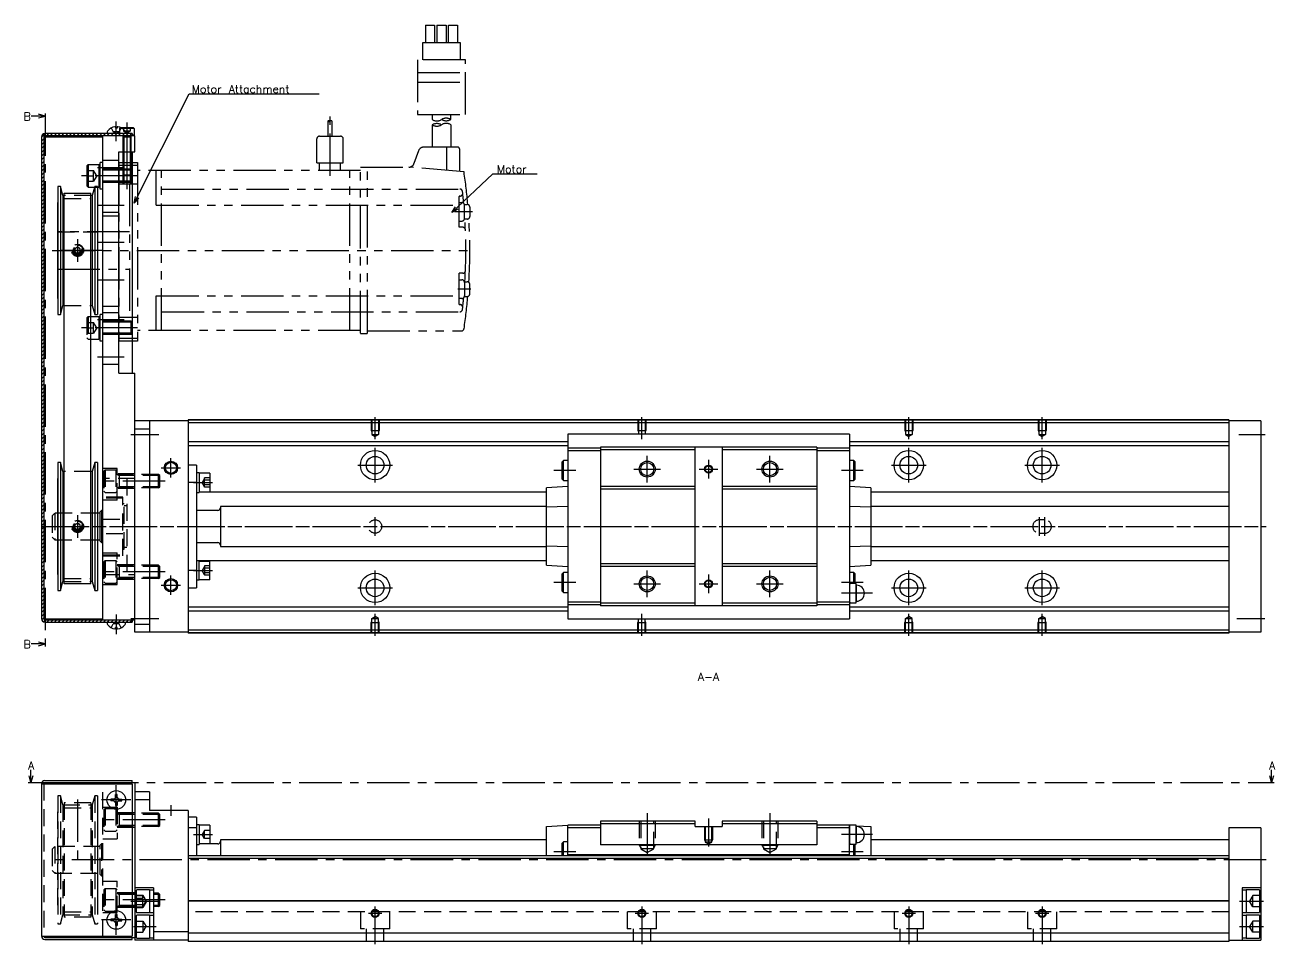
# Model space of a CAD drawing. Extents: x -2 to 786, y -8 to 353.
# Drawn here: x 317.5 to 785.9, y 9 to 353.5 of the extents above; entities that cross this region are included whole.
import ezdxf

# ---------------------------------------------------------------- set-up
doc = ezdxf.new("R2010")
doc.units = 0
doc.header["$LTSCALE"] = 0.5
for name, pattern in [('CENTER', [50.8, 31.75, -6.35, 6.35, -6.35]), ('DASHED', [19.05, 12.7, -6.35]), ('PHANTOM', [63.5, 31.75, -6.35, 6.35, -6.35, 6.35, -6.35])]:
    doc.linetypes.add(name, pattern=pattern)
for name, color, linetype in [('MSM_CENTER', 1, 'CENTER'), ('MSM_CONTINUOUS', 7, 'CONTINUOUS'), ('MSM_DASHED', 4, 'DASHED'), ('MSM_IMAGINARY', 6, 'PHANTOM'), ('MSM_NARROW', 5, 'CONTINUOUS'), ('MSM_PART_NUMBER', 7, 'CONTINUOUS')]:
    doc.layers.add(name, color=color, linetype=linetype)
doc.styles.get("Standard").update_dxf_attribs({"font": 'txt.shx', "height": 3, "bigfont": 'bigfont.shx'})

msp = doc.modelspace()

# ---------------------------------------------------------------- linework, layer by layer
at = {"layer": 'MSM_CENTER'}
for p, q in [((325.07, 320.37), (325.07, 120.5)), ((351.67, 310), (351.67, 317.37)), ((355.67, 317), (355.67, 295)), ((354.67, 300), (344.67, 300)), ((359.67, 297), (338.67, 297)), ((344.67, 286), (354.67, 286)), ((337.17, 273.25), (337.17, 264.75)), ((354.67, 272), (344.67, 272)), ((346.67, 269), (327.67, 269)), ((344.67, 258), (354.67, 258)), ((359.67, 240), (338.67, 240)), ((354.67, 243), (344.67, 243)), ((354.67, 229), (344.67, 229)), ((448.67, 198.29), (448.67, 206.5)), ((548.67, 198.29), (548.67, 206.5)), ((648.67, 198.29), (648.67, 206.5)), ((698.67, 198.29), (698.67, 206.5)), ((357.17, 200), (367.67, 200)), ((772.34, 200), (782.29, 200)), ((772.34, 200), (782.29, 200)), ((448.67, 182), (448.67, 195)), ((648.67, 182), (648.67, 195)), ((698.67, 182), (698.67, 195)), ((368.54, 187.5), (375.79, 187.5)), ((372.17, 183.87), (372.17, 191.12)), ((442.17, 188.5), (455.16, 188.5)), ((442.17, 188.5), (455.16, 188.5)), ((550.67, 182), (550.67, 192)), ((573.67, 190.5), (573.67, 183.5)), ((596.67, 182), (596.67, 192)), ((642.17, 188.5), (655.17, 188.5)), ((642.17, 188.5), (655.17, 188.5)), ((692.17, 188.5), (705.17, 188.5)), ((692.17, 188.5), (705.17, 188.5)), ((523.87, 186.5), (515.66, 186.5)), ((545.67, 187), (555.67, 187)), ((570.17, 187), (577.17, 187)), ((591.67, 187), (601.67, 187)), ((631.57, 186.5), (623.47, 186.5)), ((369.97, 182.5), (344.67, 182.5)), ((380.67, 181.95), (387.67, 181.95)), ((337.17, 169.75), (337.17, 161.25)), ((448.67, 162), (448.67, 169)), ((697.67, 162), (697.67, 169)), ((699.67, 162), (699.67, 169)), ((323.67, 165.5), (782.67, 165.5)), ((325.67, 165.5), (782.67, 165.5)), ((369.97, 148.5), (344.67, 148.5)), ((372.17, 139.87), (372.17, 147.12)), ((380.67, 149.05), (387.67, 149.05)), ((448.67, 136), (448.67, 149)), ((550.67, 139), (550.67, 149)), ((573.67, 147.5), (573.67, 140.5)), ((596.67, 139), (596.67, 149)), ((648.67, 136), (648.67, 149)), ((698.67, 136), (698.67, 149)), ((368.54, 143.5), (375.79, 143.5)), ((442.17, 142.5), (455.17, 142.5)), ((442.17, 142.5), (455.17, 142.5)), ((523.87, 144.5), (515.66, 144.5)), ((545.67, 144), (555.67, 144)), ((570.17, 144), (577.17, 144)), ((591.67, 144), (601.67, 144)), ((631.57, 144.5), (623.47, 144.5)), ((642.17, 142.5), (655.17, 142.5)), ((642.17, 142.5), (655.17, 142.5)), ((692.17, 142.5), (705.17, 142.5)), ((692.17, 142.5), (705.17, 142.5)), ((635.07, 140.5), (623.47, 140.5)), ((351.67, 132.5), (351.67, 125.13)), ((448.67, 124.5), (448.67, 132.71)), ((548.67, 124.5), (548.67, 132.71)), ((648.67, 124.5), (648.67, 132.71)), ((698.67, 124.5), (698.67, 132.71)), ((357.17, 131), (367.67, 131)), ((771.67, 131), (782.17, 131)), ((771.67, 131), (782.17, 131)), ((318.67, 69.5), (785.67, 69.5)), ((351.67, 57.5), (351.67, 68.5)), ((337.17, 63.12), (337.17, 38.5)), ((357.17, 63), (346.17, 63)), ((372.17, 61), (372.17, 57)), ((550.67, 58), (550.67, 40.3)), ((596.67, 58), (596.67, 40.3)), ((369.97, 55.5), (344.67, 55.5)), ((573.67, 56), (573.67, 45.5)), ((380.67, 50), (387.67, 50)), ((635.07, 50), (623.47, 50)), ((523.87, 43.5), (515.66, 43.5)), ((631.57, 43.5), (623.47, 43.5)), ((782.67, 40.5), (325.67, 40.5)), ((369.97, 25.5), (344.67, 25.5)), ((351.67, 12.5), (351.67, 23.5)), ((357.17, 25), (367.67, 25)), ((772.67, 25), (781.67, 25)), ((446.17, 20.5), (451.17, 20.5)), ((448.67, 9), (448.67, 23)), ((546.17, 20.5), (551.17, 20.5)), ((548.67, 23), (548.67, 9)), ((646.17, 20.5), (651.17, 20.5)), ((648.67, 23), (648.67, 9)), ((696.17, 20.5), (701.17, 20.5)), ((698.67, 23), (698.67, 9)), ((357.17, 18), (346.17, 18)), ((358.17, 15.5), (366.67, 15.5)), ((772.67, 15.5), (781.67, 15.5))]:
    msp.add_line(p, q, dxfattribs=at)
at = {"layer": 'MSM_CONTINUOUS', "extrusion": (0, 0, -1)}
for p, q in [((325.07, 319.37), (319.71, 319.37)), ((325.07, 319.37), (322.57, 320.04)), ((322.57, 318.7), (325.07, 319.37)), ((325.07, 121.5), (322.57, 122.17)), ((325.07, 121.5), (319.71, 121.5)), ((322.57, 120.83), (325.07, 121.5))]:
    msp.add_line(p, q, dxfattribs=at)
at = {"layer": 'MSM_CONTINUOUS'}
for p, q in [((351.34, 315.29), (351.36, 314.8)), ((351.98, 314.8), (351.36, 314.8)), ((352, 315.29), (351.98, 314.8)), ((358.12, 315), (353.41, 315)), ((358.42, 314.7), (353.93, 314.7)), ((358.12, 315), (358.42, 314.7)), ((358.42, 314.7), (358.42, 312.3)), ((323.67, 311.6), (323.67, 130.9)), ((324.47, 311.6), (324.47, 130.9)), ((324.47, 311.6), (346.67, 311.6)), ((357.67, 312.8), (324.87, 312.8)), ((358.67, 312), (324.87, 312)), ((346.67, 130.5), (346.67, 312)), ((348.2, 313.16), (348.17, 312.8)), ((355.13, 313.16), (355.17, 312.8)), ((357.67, 312.8), (357.67, 312)), ((357.67, 312.3), (358.42, 312.3)), ((358.12, 312), (358.42, 312.3)), ((358.67, 306), (358.67, 312)), ((352.67, 223), (352.67, 306)), ((352.67, 306), (358.67, 306)), ((354.17, 306), (354.17, 299.5)), ((357.17, 306), (357.17, 299.5)), ((357.67, 306), (357.67, 223)), ((341.17, 301.25), (340.67, 300.75)), ((340.67, 300.75), (340.67, 293.25)), ((341.17, 301.25), (341.17, 292.75)), ((341.17, 301.25), (345.17, 301.25)), ((345.17, 301.25), (345.17, 292.75)), ((345.17, 301.25), (345.67, 300.75)), ((345.67, 292), (345.67, 302)), ((346.67, 302), (345.67, 302)), ((357.23, 299.5), (352.67, 299.5)), ((357.23, 294.5), (357.23, 299.5)), ((357.67, 299.07), (357.23, 299.5)), ((329.73, 293), (329.73, 245)), ((330.76, 293), (329.73, 293)), ((330.76, 293), (330.76, 245)), ((331.67, 289.62), (330.76, 293)), ((341.17, 292.75), (340.67, 293.25)), ((341.17, 292.75), (343.5, 292.75)), ((343.57, 293), (342.67, 289.62)), ((343.57, 293), (343.57, 245)), ((344.61, 293), (343.57, 293)), ((344.61, 293), (344.61, 245)), ((344.61, 292.75), (345.17, 292.75)), ((345.17, 292.75), (345.67, 293.25)), ((346.67, 292), (345.67, 292)), ((357.23, 294.5), (352.67, 294.5)), ((357.23, 294.5), (357.67, 294.93)), ((329.67, 287), (329.67, 251)), ((329.73, 287), (329.67, 287)), ((331.67, 289.62), (331.67, 248.37)), ((332.17, 289.62), (331.67, 289.62)), ((332.17, 144.07), (332.17, 290.43)), ((332.17, 290.43), (342.17, 290.43)), ((342.17, 144.07), (342.17, 290.43)), ((342.67, 289.62), (342.17, 289.62)), ((342.67, 289.62), (342.67, 248.37)), ((344.67, 287), (344.61, 287)), ((344.67, 287), (344.67, 251)), ((329.67, 251), (329.73, 251)), ((330.76, 245), (331.67, 248.37)), ((331.67, 248.37), (332.17, 248.37)), ((342.17, 248.37), (342.67, 248.37)), ((342.67, 248.37), (343.57, 245)), ((344.61, 251), (344.67, 251)), ((329.73, 245), (330.76, 245)), ((342.17, 244.25), (345.17, 244.25)), ((343.57, 245), (344.61, 245)), ((345.17, 244.25), (345.17, 235.75)), ((345.17, 244.25), (345.67, 243.75)), ((345.67, 235), (345.67, 245)), ((346.67, 245), (345.67, 245)), ((357.23, 242.5), (352.67, 242.5)), ((357.67, 242.07), (357.23, 242.5)), ((357.23, 237.5), (357.23, 242.5)), ((342.17, 235.75), (345.17, 235.75)), ((345.17, 235.75), (345.67, 236.25)), ((346.67, 235), (345.67, 235)), ((357.23, 237.5), (352.67, 237.5)), ((357.23, 237.5), (357.67, 237.93)), ((352.67, 223), (358.67, 223)), ((358.67, 125.9), (358.67, 223)), ((378.67, 205.1), (358.67, 205.1)), ((358.67, 202.1), (364.17, 202.1)), ((364.17, 205.1), (364.17, 125.9)), ((768.67, 205.5), (378.67, 205.5)), ((378.67, 205.5), (378.67, 125.5)), ((768.67, 205.3), (378.67, 205.3)), ((768.67, 204.3), (378.67, 204.3)), ((768.67, 205.5), (768.67, 125.5)), ((780.67, 205.1), (768.67, 205.1)), ((780.67, 205.1), (780.67, 125.9)), ((520.87, 197.25), (378.67, 197.25)), ((626.47, 200.1), (520.87, 200.1)), ((520.87, 200.1), (520.87, 130.9)), ((626.47, 200.1), (626.47, 130.9)), ((768.67, 197.25), (626.47, 197.25)), ((520.87, 195.75), (378.67, 195.75)), ((533.17, 194.85), (520.87, 194.85)), ((533.17, 193.85), (520.87, 193.85)), ((614.17, 195.25), (533.17, 195.25)), ((533.17, 195.25), (533.17, 135.75)), ((568.57, 194.25), (533.17, 194.25)), ((568.57, 135.75), (568.57, 195.25)), ((578.77, 195.25), (578.77, 135.75)), ((614.17, 194.25), (578.77, 194.25)), ((614.17, 195.25), (614.17, 135.75)), ((626.47, 194.85), (614.17, 194.85)), ((626.47, 193.85), (614.17, 193.85)), ((768.67, 195.75), (626.47, 195.75)), ((329.73, 189.5), (329.73, 141.5)), ((330.76, 189.5), (329.73, 189.5)), ((330.76, 189.5), (330.76, 141.5)), ((331.67, 186.12), (330.76, 189.5)), ((343.57, 189.5), (342.67, 186.12)), ((343.57, 189.5), (343.57, 141.5)), ((344.61, 189.5), (343.57, 189.5)), ((344.61, 189.5), (344.61, 141.5)), ((381.67, 188.5), (378.67, 188.5)), ((381.67, 188.5), (381.67, 142.5)), ((519.27, 190.3), (518.77, 189.8)), ((518.77, 183.2), (518.77, 189.8)), ((519.27, 182.7), (519.27, 190.3)), ((520.87, 190.3), (519.27, 190.3)), ((628.07, 190.3), (626.47, 190.3)), ((628.57, 189.8), (628.07, 190.3)), ((628.07, 182.7), (628.07, 190.3)), ((628.57, 183.2), (628.57, 189.8)), ((329.67, 183.5), (329.67, 147.5)), ((329.73, 183.5), (329.67, 183.5)), ((331.67, 186.12), (331.67, 144.87)), ((332.17, 186.12), (331.67, 186.12)), ((342.67, 186.12), (342.17, 186.12)), ((342.67, 186.12), (342.67, 144.87)), ((344.67, 183.5), (344.61, 183.5)), ((344.67, 183.5), (344.67, 147.5)), ((382.67, 185.6), (381.67, 185.6)), ((382.67, 185.6), (382.67, 178.3)), ((386.67, 185.45), (382.67, 185.45)), ((386.67, 185.45), (386.67, 178.45)), ((518.77, 183.2), (519.27, 182.7)), ((628.07, 182.7), (628.57, 183.2)), ((381.67, 182.02), (378.67, 182.02)), ((381.67, 178.3), (382.67, 178.3)), ((382.67, 178.45), (386.67, 178.45)), ((512.87, 178.43), (382.67, 178.43)), ((520.87, 180.5), (512.87, 179.94)), ((512.87, 151.06), (512.87, 179.94)), ((519.27, 182.7), (520.87, 182.7)), ((568.57, 180.5), (533.17, 180.5)), ((568.57, 179.5), (533.17, 179.5)), ((614.17, 180.5), (578.77, 180.5)), ((614.17, 179.5), (578.77, 179.5)), ((626.47, 182.7), (628.07, 182.7)), ((634.47, 179.94), (626.47, 180.5)), ((634.47, 179.94), (634.47, 151.06)), ((768.67, 178.43), (634.47, 178.43)), ((345.67, 170.5), (344.67, 170.5)), ((346.17, 171.5), (345.67, 171)), ((345.67, 160), (345.67, 171)), ((346.17, 171.5), (346.17, 159.5)), ((346.67, 171.5), (346.17, 171.5)), ((389.67, 171.5), (381.67, 171.5)), ((512.87, 173), (390.67, 173)), ((390.67, 173), (390.67, 158)), ((520.87, 172.98), (512.87, 172.73)), ((634.47, 172.73), (626.47, 172.98)), ((768.67, 173), (634.47, 173)), ((344.67, 160.5), (345.67, 160.5)), ((345.67, 160), (346.17, 159.5)), ((346.17, 159.5), (346.67, 159.5)), ((381.67, 159.5), (389.67, 159.5)), ((390.67, 158), (512.87, 158)), ((512.87, 158.27), (520.87, 158.02)), ((626.47, 158.02), (634.47, 158.27)), ((634.47, 158), (768.67, 158)), ((381.67, 152.7), (382.67, 152.7)), ((382.67, 145.4), (382.67, 152.7)), ((512.87, 152.57), (382.67, 152.57)), ((382.67, 152.55), (386.67, 152.55)), ((386.67, 145.55), (386.67, 152.55)), ((512.87, 151.06), (520.87, 150.5)), ((568.57, 151.5), (533.17, 151.5)), ((568.57, 150.5), (533.17, 150.5)), ((614.17, 151.5), (578.77, 151.5)), ((614.17, 150.5), (578.77, 150.5)), ((626.47, 150.5), (634.47, 151.06)), ((768.67, 152.57), (634.47, 152.57)), ((329.67, 147.5), (329.73, 147.5)), ((344.61, 147.5), (344.67, 147.5)), ((381.67, 148.98), (378.67, 148.98)), ((382.67, 145.4), (381.67, 145.4)), ((386.67, 145.55), (382.67, 145.55)), ((519.27, 148.3), (518.77, 147.8)), ((518.77, 141.2), (518.77, 147.8)), ((519.27, 140.7), (519.27, 148.3)), ((520.87, 148.3), (519.27, 148.3)), ((628.07, 148.3), (626.47, 148.3)), ((628.57, 147.8), (628.07, 148.3)), ((628.07, 144.1), (628.07, 148.3)), ((628.57, 144.1), (628.57, 147.8)), ((329.73, 141.5), (330.76, 141.5)), ((330.76, 141.5), (331.67, 144.87)), ((331.67, 144.87), (332.17, 144.87)), ((342.17, 144.07), (332.17, 144.07)), ((342.67, 144.87), (342.17, 144.87)), ((342.67, 144.87), (343.57, 141.5)), ((343.57, 141.5), (344.61, 141.5)), ((378.67, 142.5), (381.67, 142.5)), ((518.77, 141.2), (519.27, 140.7)), ((519.27, 140.7), (520.87, 140.7)), ((626.63, 144.1), (626.47, 143.5)), ((626.63, 136.9), (626.63, 144.1)), ((628.91, 144.1), (626.63, 144.1)), ((628.91, 136.9), (628.91, 144.1)), ((629.07, 143.5), (628.91, 144.1)), ((629.07, 137.5), (629.07, 143.5)), ((533.17, 137.15), (520.87, 137.15)), ((533.17, 136.15), (520.87, 136.15)), ((568.57, 136.75), (533.17, 136.75)), ((614.17, 136.75), (578.77, 136.75)), ((626.47, 137.15), (614.17, 137.15)), ((626.47, 136.15), (614.17, 136.15)), ((626.47, 137.5), (626.63, 136.9)), ((626.63, 136.9), (628.91, 136.9)), ((628.91, 136.9), (629.07, 137.5)), ((520.87, 135.25), (378.67, 135.25)), ((520.87, 133.75), (378.67, 133.75)), ((614.17, 135.75), (533.17, 135.75)), ((768.67, 135.25), (626.47, 135.25)), ((768.67, 133.75), (626.47, 133.75)), ((324.47, 130.9), (346.67, 130.9)), ((324.87, 130.5), (358.67, 130.5)), ((324.87, 129.7), (357.67, 129.7)), ((348.2, 129.34), (348.17, 129.7)), ((351.34, 127.21), (351.36, 127.7)), ((351.98, 127.7), (351.36, 127.7)), ((352, 127.21), (351.98, 127.7)), ((355.13, 129.34), (355.17, 129.7)), ((357.67, 130.5), (357.67, 129.7)), ((358.67, 128.9), (364.17, 128.9)), ((768.67, 126.7), (378.67, 126.7)), ((520.87, 130.9), (626.47, 130.9)), ((378.67, 125.9), (358.67, 125.9)), ((768.67, 125.7), (378.67, 125.7)), ((768.67, 125.5), (378.67, 125.5)), ((780.67, 125.9), (768.67, 125.9)), ((319.67, 69.5), (319, 72)), ((319.67, 69.5), (319.67, 74.23)), ((320.34, 72), (319.67, 69.5)), ((324.87, 70.3), (357.67, 70.3)), ((357.67, 69.5), (357.67, 70.3)), ((784.67, 69.5), (784, 72)), ((784.67, 69.5), (784.67, 74.23)), ((785.34, 72), (784.67, 69.5)), ((318.67, 69.5), (320.67, 69.5)), ((323.67, 69.1), (323.67, 11.9)), ((323.67, 69.1), (357.67, 69.1)), ((324.87, 69.5), (358.67, 69.5)), ((346.67, 69.1), (346.67, 69.5)), ((357.67, 69.1), (357.67, 11.9)), ((358.67, 69.5), (358.67, 10.5)), ((364.17, 66), (358.67, 66)), ((364.17, 66), (364.17, 59)), ((350.74, 63.33), (349.59, 63.31)), ((350.74, 62.67), (349.59, 62.69)), ((350.74, 63.33), (351.15, 63.52)), ((350.74, 62.67), (351.15, 62.48)), ((351.34, 63.92), (351.15, 63.52)), ((351.34, 62.08), (351.15, 62.48)), ((351.34, 63.92), (351.36, 65.08)), ((351.34, 62.08), (351.36, 60.92)), ((352, 63.92), (351.98, 65.08)), ((352, 62.08), (351.98, 60.92)), ((352, 63.92), (352.19, 63.52)), ((352, 62.08), (352.19, 62.48)), ((352.59, 63.33), (352.19, 63.52)), ((352.59, 62.67), (352.19, 62.48)), ((352.59, 63.33), (353.74, 63.31)), ((352.59, 62.67), (353.74, 62.69)), ((364.17, 63), (358.67, 63)), ((378.67, 59), (364.17, 59)), ((378.67, 59), (378.67, 10)), ((381.67, 56.5), (378.67, 56.5)), ((381.67, 56.5), (381.67, 42)), ((381.67, 52.5), (378.67, 52.5)), ((382.67, 53.65), (381.67, 53.65)), ((382.67, 53.65), (382.67, 46.35)), ((386.67, 53.5), (382.67, 53.5)), ((386.67, 53.5), (386.67, 46.5)), ((512.87, 53), (520.87, 53.5)), ((512.87, 42), (512.87, 53)), ((533.17, 53.5), (520.87, 53.5)), ((520.87, 42), (520.87, 53.5)), ((533.17, 52.5), (520.87, 52.5)), ((568.57, 55), (533.17, 55)), ((533.17, 55), (533.17, 46.15)), ((568.57, 54), (533.17, 54)), ((568.57, 53), (568.57, 55)), ((568.57, 53), (578.77, 53)), ((578.77, 55), (578.77, 53)), ((614.17, 55), (578.77, 55)), ((614.17, 54), (578.77, 54)), ((614.17, 55), (614.17, 46.15)), ((626.47, 53.5), (614.17, 53.5)), ((626.47, 52.5), (614.17, 52.5)), ((626.63, 53.6), (626.47, 53)), ((626.47, 53.5), (626.6, 53.49)), ((626.47, 42), (626.47, 53.5)), ((626.63, 46.4), (626.63, 53.6)), ((628.91, 53.6), (626.63, 53.6)), ((629.07, 53), (628.91, 53.6)), ((628.91, 46.4), (628.91, 53.6)), ((628.97, 53.34), (634.47, 53)), ((629.07, 47), (629.07, 53)), ((634.47, 53), (634.47, 42)), ((780.67, 52.5), (768.67, 52.5)), ((768.67, 52.5), (768.67, 10)), ((780.67, 52.5), (780.67, 10.5)), ((390.67, 48), (390.67, 42)), ((512.87, 48), (390.67, 48)), ((519.27, 47.3), (518.77, 46.8)), ((519.27, 42), (519.27, 47.3)), ((520.87, 47.3), (519.27, 47.3)), ((626.47, 47), (626.63, 46.4)), ((628.91, 46.4), (629.07, 47)), ((768.67, 48), (634.47, 48)), ((381.67, 46.35), (382.67, 46.35)), ((389.67, 46.5), (382.67, 46.5)), ((518.77, 42), (518.77, 46.8)), ((626.47, 42.4), (520.87, 42.4)), ((614.17, 46.15), (533.17, 46.15)), ((626.63, 46.4), (628.91, 46.4)), ((628.07, 42), (628.07, 46.4)), ((628.57, 42), (628.57, 46.4)), ((768.67, 42), (378.67, 42)), ((768.67, 41), (378.67, 41)), ((365.67, 30), (358.67, 30)), ((359.17, 29), (359.17, 21)), ((364.17, 29.25), (359.42, 29.25)), ((364.17, 29.25), (364.17, 20.75)), ((365.67, 29.15), (364.17, 29.15)), ((365.67, 30), (365.67, 10.5)), ((780.67, 30), (773.67, 30)), ((773.67, 30), (773.67, 10.5)), ((775.17, 29.15), (773.67, 29.15)), ((780.17, 29.25), (775.17, 29.25)), ((775.17, 29.25), (775.17, 20.75)), ((780.17, 29.25), (780.17, 20.75)), ((768.67, 25.2), (378.67, 25.2)), ((768.67, 25), (378.67, 25)), ((351.34, 18.92), (351.15, 18.52)), ((351.34, 18.92), (351.36, 20.08)), ((352, 18.92), (351.98, 20.08)), ((352, 18.92), (352.19, 18.52)), ((359.17, 19.5), (359.17, 11.5)), ((359.42, 20.75), (364.17, 20.75)), ((364.17, 19.75), (359.42, 19.75)), ((364.17, 20.85), (365.67, 20.85)), ((364.17, 19.75), (364.17, 11.25)), ((365.67, 19.65), (364.17, 19.65)), ((773.67, 20.85), (775.17, 20.85)), ((775.17, 19.65), (773.67, 19.65)), ((775.17, 20.75), (780.17, 20.75)), ((780.17, 19.75), (775.17, 19.75)), ((775.17, 19.75), (775.17, 11.25)), ((780.17, 19.75), (780.17, 11.25)), ((350.74, 18.33), (349.59, 18.31)), ((350.74, 17.67), (349.59, 17.69)), ((350.74, 18.33), (351.15, 18.52)), ((350.74, 17.67), (351.15, 17.48)), ((351.34, 17.08), (351.15, 17.48)), ((351.34, 17.08), (351.36, 15.92)), ((352, 17.08), (351.98, 15.92)), ((352, 17.08), (352.19, 17.48)), ((352.59, 18.33), (352.19, 18.52)), ((352.59, 17.67), (352.19, 17.48)), ((352.59, 18.33), (353.74, 18.31)), ((352.59, 17.67), (353.74, 17.69)), ((323.67, 11.9), (357.67, 11.9)), ((324.87, 11.5), (358.67, 11.5)), ((324.87, 10.7), (357.67, 10.7)), ((346.67, 11.5), (346.67, 11.9)), ((357.67, 10.7), (357.67, 11.5)), ((378.67, 10.5), (358.67, 10.5)), ((359.42, 11.25), (364.17, 11.25)), ((364.17, 11.35), (365.67, 11.35)), ((378.67, 13.5), (365.67, 13.5)), ((768.67, 13), (378.67, 13)), ((768.67, 10), (378.67, 10)), ((768.67, 10.5), (780.67, 10.5)), ((773.67, 11.35), (775.17, 11.35)), ((775.17, 11.25), (780.17, 11.25))]:
    msp.add_line(p, q, dxfattribs=at)
for centre, radius in [((448.67, 188.5), 5.5), ((648.67, 188.5), 5.5), ((698.67, 188.5), 5.5), ((372.17, 187.5), 2.07), ((448.67, 188.5), 3.3), ((550.67, 187), 2.46), ((573.67, 187), 1.23), ((596.67, 187), 2.46), ((648.67, 188.5), 3.3), ((698.67, 188.5), 3.3), ((372.17, 143.5), 2.07), ((448.67, 142.5), 5.5), ((448.67, 142.5), 3.3), ((550.67, 144), 2.46), ((596.67, 144), 2.46), ((648.67, 142.5), 5.5), ((648.67, 142.5), 3.3), ((698.67, 142.5), 5.5), ((698.67, 142.5), 3.3), ((573.67, 144), 1.23), ((351.67, 63), 3.5), ((351.67, 18), 3.5), ((448.67, 20.5), 1.23), ((548.67, 20.5), 1.23), ((648.67, 20.5), 1.23), ((698.67, 20.5), 1.23)]:
    msp.add_circle(centre, radius, dxfattribs=at)
for centre, radius, start, end in [((351.67, 311.4), 4, 97.4656, 144.8906), ((351.14, 315.06), 0.305, 49.0368, 87.9309), ((352.2, 315.06), 0.305, 92.0691, 130.9632), ((351.67, 311.4), 4, 35.1094, 82.5344), ((324.87, 311.6), 1.2, 90, 180), ((324.87, 311.6), 0.4, 90, 180), ((349.29, 313.07), 1.1, 144.8906, 175), ((354.04, 313.07), 1.1, 5, 35.1094), ((389.67, 172.5), 1, 270, 0), ((389.67, 158.5), 1, 0, 90), ((629.07, 140.5), 3, 270, 90), ((324.87, 130.9), 1.2, 180, 270), ((324.87, 130.9), 0.4, 180, 270), ((349.29, 129.43), 1.1, 185, 215.1094), ((351.67, 131.1), 4, 215.1094, 262.5344), ((351.14, 127.44), 0.305, 272.0691, 310.9632), ((352.2, 127.44), 0.305, 229.0368, 267.9309), ((351.67, 131.1), 4, 277.4656, 324.8906), ((354.04, 129.43), 1.1, 324.8906, 355), ((324.87, 69.1), 1.2, 90, 180), ((324.87, 69.1), 0.4, 90, 180), ((351.67, 63), 2.1, 171.4911, 188.5089), ((351.67, 63), 2.1, 81.4911, 98.5089), ((351.67, 63), 2.1, 261.4911, 278.5089), ((351.67, 63), 2.1, 351.4911, 8.5089), ((629.07, 50), 3, 270, 90), ((389.67, 47.5), 1, 270, 0), ((359.42, 29), 0.25, 90, 180), ((351.67, 18), 2.1, 81.4911, 98.5089), ((359.42, 21), 0.25, 180, 270), ((359.42, 19.5), 0.25, 90, 180), ((351.67, 18), 2.1, 171.4911, 188.5089), ((351.67, 18), 2.1, 261.4911, 278.5089), ((351.67, 18), 2.1, 351.4911, 8.5089), ((324.87, 11.9), 1.2, 180, 270), ((324.87, 11.9), 0.4, 180, 270), ((359.42, 11.5), 0.25, 180, 270)]:
    msp.add_arc(centre, radius, start, end, dxfattribs=at)
at = {"layer": 'MSM_DASHED'}
for p, q in [((349.8, 314.94), (350.52, 313.47)), ((353.54, 314.94), (352.81, 313.47)), ((352.92, 314.7), (353.22, 315)), ((353.93, 314.7), (352.92, 314.7)), ((352.92, 314.7), (352.92, 312.8)), ((353.41, 315), (353.22, 315)), ((354.42, 315), (354.42, 313.7)), ((355.67, 315), (355.67, 313.7)), ((356.92, 315), (356.92, 313.7)), ((351.67, 312.86), (350.52, 313.47)), ((352.81, 313.47), (350.52, 313.47)), ((351.67, 312.86), (352.81, 313.47)), ((354.15, 311.95), (354.44, 311.46)), ((354.17, 311.9), (354.17, 306)), ((357.17, 311.46), (354.17, 311.46)), ((356.92, 313.7), (354.42, 313.7)), ((355.67, 312.98), (354.42, 313.7)), ((354.44, 311.46), (354.44, 306)), ((356.92, 313.7), (355.67, 312.98)), ((357.18, 311.95), (356.9, 311.46)), ((356.9, 311.46), (356.9, 306)), ((357.17, 311.9), (357.17, 306)), ((352.67, 302.65), (346.67, 302.65)), ((340.67, 299), (343.17, 299)), ((340.67, 297), (343.17, 297)), ((344.32, 297), (343.17, 299)), ((343.17, 295), (343.17, 299)), ((344.32, 297), (343.17, 295)), ((352.67, 299.5), (346.67, 299.5)), ((352.67, 299.07), (346.67, 299.07)), ((354.17, 299.5), (354.17, 297.27)), ((354.44, 297), (354.17, 297.27)), ((354.17, 297.27), (357.17, 297.27)), ((354.44, 299.5), (354.44, 297)), ((356.9, 297), (354.44, 297)), ((356.9, 299.5), (356.9, 297)), ((357.17, 297.27), (356.9, 297)), ((357.17, 299.5), (357.17, 297.27)), ((340.67, 295), (343.17, 295)), ((343.5, 292.75), (344.61, 292.75)), ((352.67, 294.93), (346.67, 294.93)), ((352.67, 294.5), (346.67, 294.5)), ((342.17, 289.62), (332.17, 289.62)), ((332.17, 288.49), (342.17, 288.49)), ((346.67, 283.35), (352.67, 283.35)), ((346.67, 282), (352.67, 282)), ((329.67, 276), (344.67, 276)), ((337.17, 270.15), (336.17, 269.58)), ((336.17, 269.58), (336.17, 268.42)), ((336.17, 268.42), (337.17, 267.85)), ((338.17, 269.58), (337.17, 270.15)), ((337.17, 267.85), (338.17, 268.42)), ((338.17, 268.42), (338.17, 269.58)), ((329.67, 262), (344.67, 262)), ((332.17, 248.37), (342.17, 248.37)), ((341.17, 244.25), (340.67, 243.75)), ((340.67, 243.75), (340.67, 236.25)), ((341.17, 244.25), (341.17, 235.75)), ((341.17, 244.25), (342.17, 244.25)), ((352.67, 248), (346.67, 248)), ((352.67, 245.65), (346.67, 245.65)), ((340.67, 242), (343.17, 242)), ((340.67, 240), (343.17, 240)), ((344.32, 240), (343.17, 242)), ((343.17, 238), (343.17, 242)), ((344.32, 240), (343.17, 238)), ((352.67, 242.5), (346.67, 242.5)), ((352.67, 242.07), (346.67, 242.07)), ((340.67, 238), (343.17, 238)), ((341.17, 235.75), (340.67, 236.25)), ((341.17, 235.75), (342.17, 235.75)), ((352.67, 237.93), (346.67, 237.93)), ((352.67, 237.5), (346.67, 237.5)), ((346.67, 226.35), (352.67, 226.35)), ((447.17, 205.5), (447.17, 201.5)), ((447.17, 201.5), (447.44, 201.03)), ((447.17, 201.5), (450.17, 201.5)), ((447.44, 205.5), (447.44, 200)), ((449.9, 205.5), (449.9, 200)), ((450.17, 201.5), (449.9, 201.03)), ((450.17, 205.5), (450.17, 201.5)), ((547.17, 205.5), (547.17, 201.5)), ((547.17, 201.5), (550.17, 201.5)), ((547.17, 201.5), (547.44, 201.03)), ((547.44, 205.5), (547.44, 200.1)), ((549.9, 205.5), (549.9, 200.1)), ((550.17, 201.5), (549.9, 201.03)), ((550.17, 205.5), (550.17, 201.5)), ((647.17, 205.5), (647.17, 201.5)), ((647.17, 201.5), (650.17, 201.5)), ((647.17, 201.5), (647.44, 201.03)), ((647.44, 205.5), (647.44, 200)), ((649.9, 205.5), (649.9, 200)), ((650.17, 201.5), (649.9, 201.03)), ((650.17, 205.5), (650.17, 201.5)), ((697.17, 205.5), (697.17, 201.5)), ((697.17, 201.5), (700.17, 201.5)), ((697.17, 201.5), (697.44, 201.03)), ((697.44, 205.5), (697.44, 200)), ((699.9, 205.5), (699.9, 200)), ((700.17, 201.5), (699.9, 201.03)), ((700.17, 205.5), (700.17, 201.5)), ((447.44, 200), (448.67, 199.29)), ((447.44, 200), (449.9, 200)), ((449.9, 200), (448.67, 199.29)), ((647.44, 200), (649.9, 200)), ((647.44, 200), (648.67, 199.29)), ((649.9, 200), (648.67, 199.29)), ((697.44, 200), (699.9, 200)), ((697.44, 200), (698.67, 199.29)), ((699.9, 200), (698.67, 199.29)), ((342.17, 186.12), (332.17, 186.12)), ((351.97, 187.25), (346.67, 187.25)), ((358.67, 183.5), (346.67, 183.5)), ((347.47, 186.75), (346.97, 186.25)), ((346.97, 186.25), (346.97, 178.75)), ((347.47, 186.75), (347.47, 178.25)), ((347.47, 186.75), (351.47, 186.75)), ((351.47, 186.75), (351.47, 178.25)), ((351.47, 186.75), (351.97, 186.25)), ((351.97, 175.38), (351.97, 187.25)), ((358.67, 185.25), (351.97, 185.25)), ((367.53, 185), (351.97, 185)), ((351.97, 185), (352.72, 184.57)), ((352.72, 185), (352.72, 180)), ((367.97, 184.57), (352.72, 184.57)), ((355.67, 183.5), (355.67, 147.5)), ((367.97, 184.57), (367.53, 185)), ((367.53, 180), (367.53, 185)), ((367.97, 180.43), (367.97, 184.57)), ((384.67, 183.45), (383.8, 181.95)), ((384.67, 180.22), (384.67, 183.69)), ((386.67, 183.69), (384.67, 183.69)), ((386.67, 182.82), (384.67, 182.82)), ((347.47, 178.25), (346.97, 178.75)), ((347.47, 178.25), (351.47, 178.25)), ((351.47, 178.25), (351.97, 178.75)), ((351.97, 180), (352.72, 180.43)), ((367.53, 180), (351.97, 180)), ((358.67, 179.75), (351.97, 179.75)), ((367.97, 180.43), (352.72, 180.43)), ((367.53, 180), (367.97, 180.43)), ((384.67, 180.45), (383.8, 181.95)), ((386.67, 181.09), (384.67, 181.09)), ((386.67, 180.22), (384.67, 180.22)), ((354.17, 176.5), (346.67, 176.5)), ((354.17, 176.14), (346.67, 176.14)), ((351.97, 175.38), (346.67, 175.38)), ((354.17, 154.5), (354.17, 176.5)), ((354.67, 174), (354.17, 174)), ((354.67, 157), (354.67, 174)), ((328.67, 170.5), (327.67, 169.5)), ((327.67, 169.5), (327.67, 161.5)), ((344.67, 170.5), (328.67, 170.5)), ((328.67, 170.5), (328.67, 160.5)), ((355.67, 173.25), (354.67, 173.25)), ((337.17, 166.65), (336.17, 166.08)), ((336.17, 166.08), (336.17, 164.92)), ((336.17, 164.92), (337.17, 164.35)), ((338.17, 166.08), (337.17, 166.65)), ((337.17, 164.35), (338.17, 164.92)), ((338.17, 164.92), (338.17, 166.08)), ((346.67, 168.3), (354.17, 168.3)), ((699.67, 168), (697.67, 168)), ((327.67, 161.5), (328.67, 160.5)), ((328.67, 160.5), (344.67, 160.5)), ((354.17, 162.7), (346.67, 162.7)), ((697.67, 163), (699.67, 163)), ((346.67, 155.62), (351.97, 155.62)), ((346.67, 154.86), (354.17, 154.86)), ((351.97, 143.75), (351.97, 155.62)), ((354.17, 157), (354.67, 157)), ((354.67, 157.75), (355.67, 157.75)), ((346.67, 154.5), (354.17, 154.5)), ((347.47, 152.75), (346.97, 152.25)), ((346.97, 152.25), (346.97, 144.75)), ((347.47, 152.75), (351.47, 152.75)), ((347.47, 152.75), (347.47, 144.25)), ((351.47, 152.75), (351.47, 144.25)), ((351.47, 152.75), (351.97, 152.25)), ((351.97, 151.25), (358.67, 151.25)), ((367.53, 151), (351.97, 151)), ((351.97, 151), (352.72, 150.57)), ((352.72, 151), (352.72, 146)), ((367.97, 150.57), (352.72, 150.57)), ((367.53, 146), (367.53, 151)), ((367.97, 150.57), (367.53, 151)), ((367.97, 146.43), (367.97, 150.57)), ((384.67, 150.55), (383.8, 149.05)), ((384.67, 150.78), (384.67, 147.31)), ((386.67, 150.78), (384.67, 150.78)), ((332.17, 146.01), (342.17, 146.01)), ((346.67, 147.5), (358.67, 147.5)), ((351.97, 146), (352.72, 146.43)), ((367.53, 146), (351.97, 146)), ((351.97, 145.75), (358.67, 145.75)), ((367.97, 146.43), (352.72, 146.43)), ((367.53, 146), (367.97, 146.43)), ((384.67, 147.55), (383.8, 149.05)), ((386.67, 149.91), (384.67, 149.91)), ((386.67, 148.18), (384.67, 148.18)), ((386.67, 147.31), (384.67, 147.31)), ((332.17, 144.87), (342.17, 144.87)), ((346.67, 143.75), (351.97, 143.75)), ((347.47, 144.25), (346.97, 144.75)), ((347.47, 144.25), (351.47, 144.25)), ((351.47, 144.25), (351.97, 144.75)), ((447.44, 131), (448.67, 131.71)), ((449.9, 131), (448.67, 131.71)), ((647.44, 131), (648.67, 131.71)), ((649.9, 131), (648.67, 131.71)), ((697.44, 131), (698.67, 131.71)), ((699.9, 131), (698.67, 131.71)), ((349.8, 127.56), (350.52, 129.03)), ((351.67, 129.64), (350.52, 129.03)), ((352.81, 129.03), (350.52, 129.03)), ((351.67, 129.64), (352.81, 129.03)), ((353.54, 127.56), (352.81, 129.03)), ((447.17, 129.5), (447.44, 129.97)), ((447.17, 125.5), (447.17, 129.5)), ((447.17, 129.5), (450.17, 129.5)), ((447.44, 125.5), (447.44, 131)), ((447.44, 131), (449.9, 131)), ((449.9, 125.5), (449.9, 131)), ((450.17, 129.5), (449.9, 129.97)), ((450.17, 125.5), (450.17, 129.5)), ((547.17, 129.5), (547.44, 129.97)), ((547.17, 129.5), (550.17, 129.5)), ((547.17, 125.5), (547.17, 129.5)), ((547.44, 125.5), (547.44, 130.9)), ((549.9, 125.5), (549.9, 130.9)), ((550.17, 129.5), (549.9, 129.97)), ((550.17, 125.5), (550.17, 129.5)), ((647.17, 129.5), (647.44, 129.97)), ((647.17, 129.5), (650.17, 129.5)), ((647.17, 125.5), (647.17, 129.5)), ((647.44, 131), (649.9, 131)), ((647.44, 125.5), (647.44, 131)), ((649.9, 125.5), (649.9, 131)), ((650.17, 129.5), (649.9, 129.97)), ((650.17, 125.5), (650.17, 129.5)), ((697.17, 129.5), (697.44, 129.97)), ((697.17, 129.5), (700.17, 129.5)), ((697.17, 125.5), (697.17, 129.5)), ((697.44, 131), (699.9, 131)), ((697.44, 125.5), (697.44, 131)), ((699.9, 125.5), (699.9, 131)), ((700.17, 129.5), (699.9, 129.97)), ((700.17, 125.5), (700.17, 129.5)), ((324.47, 69.1), (324.47, 11.9)), ((346.67, 11.9), (346.67, 69.1)), ((329.73, 64.5), (329.73, 16.5)), ((330.76, 64.5), (329.73, 64.5)), ((330.76, 64.5), (330.76, 16.5)), ((331.67, 61.12), (330.76, 64.5)), ((331.67, 61.12), (331.67, 19.88)), ((331.67, 61.12), (342.67, 61.12)), ((332.17, 61.93), (332.17, 19.07)), ((342.17, 61.93), (332.17, 61.93)), ((342.17, 61.93), (342.17, 19.07)), ((343.57, 64.5), (342.67, 61.12)), ((342.67, 61.12), (342.67, 19.88)), ((343.57, 64.5), (343.57, 16.5)), ((344.61, 64.5), (343.57, 64.5)), ((344.61, 64.5), (344.61, 16.5)), ((329.67, 58.5), (329.67, 22.5)), ((329.73, 58.5), (329.67, 58.5)), ((332.17, 59.99), (342.17, 59.99)), ((344.67, 58.5), (344.61, 58.5)), ((344.67, 58.5), (344.67, 22.5)), ((346.67, 60.25), (351.97, 60.25)), ((347.47, 59.75), (346.97, 59.25)), ((346.97, 59.25), (346.97, 51.75)), ((347.47, 59.75), (347.47, 51.25)), ((347.47, 59.75), (351.47, 59.75)), ((351.47, 59.75), (351.47, 51.25)), ((351.47, 59.75), (351.97, 59.25)), ((351.97, 60.25), (351.97, 48.43)), ((351.97, 58.25), (358.67, 58.25)), ((367.53, 58), (351.97, 58)), ((351.97, 58), (352.72, 57.57)), ((352.72, 58), (352.72, 53)), ((367.97, 57.57), (352.72, 57.57)), ((367.53, 53), (367.53, 58)), ((367.97, 57.57), (367.53, 58)), ((367.97, 53.43), (367.97, 57.57)), ((347.47, 51.25), (346.97, 51.75)), ((351.47, 51.25), (351.97, 51.75)), ((351.97, 53), (352.72, 53.43)), ((367.53, 53), (351.97, 53)), ((351.97, 52.75), (358.67, 52.75)), ((367.97, 53.43), (352.72, 53.43)), ((367.53, 53), (367.97, 53.43)), ((547.67, 55), (547.67, 46)), ((548.21, 55), (548.21, 44.72)), ((553.12, 44.72), (553.12, 55)), ((553.67, 55), (553.67, 46)), ((572.17, 53), (572.17, 48)), ((572.44, 53), (572.44, 47.21)), ((574.9, 47.21), (574.9, 53)), ((575.17, 53), (575.17, 48)), ((593.67, 55), (593.67, 46)), ((594.21, 55), (594.21, 44.72)), ((599.12, 44.72), (599.12, 55)), ((599.67, 55), (599.67, 46)), ((346.67, 48.43), (351.97, 48.43)), ((347.47, 51.25), (351.47, 51.25)), ((384.67, 51.5), (383.8, 50)), ((384.67, 48.5), (383.8, 50)), ((384.67, 48.5), (384.67, 51.5)), ((386.67, 51.5), (384.67, 51.5)), ((384.67, 50), (386.67, 50)), ((386.67, 48.5), (384.67, 48.5)), ((572.17, 48), (575.17, 48)), ((572.17, 48), (572.44, 47.53)), ((572.44, 47.21), (573.67, 46.5)), ((574.9, 47.21), (572.44, 47.21)), ((573.67, 46.5), (574.9, 47.21)), ((575.17, 48), (574.9, 47.53)), ((328.67, 45.5), (327.67, 44.5)), ((327.67, 44.5), (327.67, 36.5)), ((345.67, 45.5), (328.67, 45.5)), ((328.67, 45.5), (328.67, 35.5)), ((346.17, 46.5), (345.67, 46)), ((345.67, 35), (345.67, 46)), ((346.17, 46.5), (346.17, 34.5)), ((346.67, 46.5), (346.17, 46.5)), ((547.67, 46), (548.21, 45.06)), ((547.67, 46), (553.67, 46)), ((553.12, 44.72), (548.21, 44.72)), ((548.21, 44.72), (550.67, 43.3)), ((550.67, 43.3), (553.12, 44.72)), ((553.67, 46), (553.12, 45.06)), ((593.67, 46), (599.67, 46)), ((593.67, 46), (594.21, 45.06)), ((594.21, 44.72), (596.67, 43.3)), ((599.12, 44.72), (594.21, 44.72)), ((596.67, 43.3), (599.12, 44.72)), ((599.67, 46), (599.12, 45.06)), ((327.67, 36.5), (328.67, 35.5)), ((328.67, 35.5), (345.67, 35.5)), ((345.67, 35), (346.17, 34.5)), ((346.17, 34.5), (346.67, 34.5)), ((346.67, 32.57), (351.97, 32.57)), ((347.47, 29.75), (346.97, 29.25)), ((346.97, 29.25), (346.97, 21.75)), ((347.47, 29.75), (347.47, 21.25)), ((347.47, 29.75), (351.47, 29.75)), ((351.47, 29.75), (351.47, 21.25)), ((351.47, 29.75), (351.97, 29.25)), ((351.97, 20.75), (351.97, 32.57)), ((351.97, 28.25), (358.67, 28.25)), ((359.17, 28), (351.97, 28)), ((351.97, 28), (352.72, 27.57)), ((351.97, 23), (352.72, 23.43)), ((352.72, 28), (352.72, 23)), ((359.17, 27.57), (352.72, 27.57)), ((359.17, 23.43), (352.72, 23.43)), ((359.17, 27.31), (361.67, 27.31)), ((359.17, 27.12), (361.67, 27.12)), ((359.17, 26.15), (361.67, 26.15)), ((359.17, 25), (361.67, 25)), ((359.17, 23.85), (361.67, 23.85)), ((363, 25), (361.67, 27.31)), ((361.67, 22.69), (361.67, 27.31)), ((361.67, 27.12), (362.89, 25)), ((363, 25), (361.67, 22.69)), ((361.67, 22.88), (362.89, 25)), ((367.53, 28), (365.67, 28)), ((367.97, 27.57), (365.67, 27.57)), ((367.97, 23.43), (365.67, 23.43)), ((367.53, 23), (367.53, 28)), ((367.97, 27.57), (367.53, 28)), ((367.53, 23), (367.97, 23.43)), ((367.97, 23.43), (367.97, 27.57)), ((768.67, 25), (378.67, 25)), ((777.67, 27.12), (776.44, 25)), ((777.67, 22.88), (776.44, 25)), ((780.17, 27.12), (777.67, 27.12)), ((777.67, 22.88), (777.67, 27.12)), ((777.67, 25), (780.17, 25)), ((329.67, 22.5), (329.73, 22.5)), ((330.76, 16.5), (331.67, 19.88)), ((331.67, 19.88), (342.67, 19.88)), ((332.17, 21.01), (342.17, 21.01)), ((342.17, 19.07), (332.17, 19.07)), ((342.67, 19.88), (343.57, 16.5)), ((344.61, 22.5), (344.67, 22.5)), ((346.67, 20.75), (351.97, 20.75)), ((347.47, 21.25), (346.97, 21.75)), ((347.47, 21.25), (351.47, 21.25)), ((351.47, 21.25), (351.97, 21.75)), ((359.17, 23), (351.97, 23)), ((351.97, 22.75), (358.67, 22.75)), ((359.17, 22.88), (361.67, 22.88)), ((359.17, 22.69), (361.67, 22.69)), ((367.53, 23), (365.67, 23)), ((768.67, 21), (378.67, 21)), ((443.17, 21), (443.17, 14.7)), ((454.17, 14.7), (454.17, 21)), ((543.17, 21), (543.17, 14.7)), ((554.17, 14.7), (554.17, 21)), ((643.17, 21), (643.17, 14.7)), ((654.17, 14.7), (654.17, 21)), ((693.17, 21), (693.17, 14.7)), ((704.17, 14.7), (704.17, 21)), ((780.17, 22.88), (777.67, 22.88)), ((329.73, 16.5), (330.76, 16.5)), ((343.57, 16.5), (344.61, 16.5)), ((359.17, 17.62), (361.67, 17.62)), ((359.17, 15.5), (361.67, 15.5)), ((361.67, 17.62), (362.89, 15.5)), ((361.67, 17.62), (361.67, 13.38)), ((361.67, 13.38), (362.89, 15.5)), ((454.17, 14.7), (443.17, 14.7)), ((445.37, 14.7), (445.37, 10)), ((451.97, 10), (451.97, 14.7)), ((554.17, 14.7), (543.17, 14.7)), ((545.37, 14.7), (545.37, 10)), ((551.97, 10), (551.97, 14.7)), ((654.17, 14.7), (643.17, 14.7)), ((645.37, 14.7), (645.37, 10)), ((651.97, 10), (651.97, 14.7)), ((704.17, 14.7), (693.17, 14.7)), ((695.37, 14.7), (695.37, 10)), ((701.97, 10), (701.97, 14.7)), ((777.67, 17.62), (776.44, 15.5)), ((777.67, 13.38), (776.44, 15.5)), ((777.67, 13.38), (777.67, 17.62)), ((780.17, 17.62), (777.67, 17.62)), ((777.67, 15.5), (780.17, 15.5)), ((359.17, 13.38), (361.67, 13.38)), ((780.17, 13.38), (777.67, 13.38))]:
    msp.add_line(p, q, dxfattribs=at)
for centre, radius in [((337.17, 269), 2.25), ((337.17, 269), 2), ((337.17, 269), 1.62), ((337.17, 269), 1.15), ((337.17, 165.5), 2.25), ((337.17, 165.5), 2), ((337.17, 165.5), 1.62), ((337.17, 165.5), 1.15), ((448.67, 165.5), 2.5)]:
    msp.add_circle(centre, radius, dxfattribs=at)
for centre, radius, start, end in [((354.07, 311.9), 0.1, 0, 90), ((357.27, 311.9), 0.1, 90, 180), ((697.67, 165.5), 2.5, 90, 270), ((699.67, 165.5), 2.5, 270, 90)]:
    msp.add_arc(centre, radius, start, end, dxfattribs=at)
at = {"layer": 'MSM_IMAGINARY'}
for p, q in [((467.56, 353.49), (467.56, 346.99)), ((467.56, 353.49), (470.96, 353.49)), ((470.96, 353.49), (470.96, 346.99)), ((471.86, 353.49), (475.26, 353.49)), ((471.86, 353.49), (471.86, 346.99)), ((475.26, 353.49), (475.26, 346.99)), ((476.16, 346.99), (476.16, 353.49)), ((476.16, 353.49), (479.56, 353.49)), ((479.56, 353.49), (479.56, 346.99)), ((466.56, 346.99), (480.56, 346.99)), ((466.56, 340.49), (466.56, 346.99)), ((480.56, 346.99), (480.56, 340.49)), ((464.56, 340.49), (464.56, 319.88)), ((482.56, 340.49), (464.56, 340.49)), ((482.56, 319.88), (482.56, 340.49)), ((464.56, 335.65), (482.56, 335.65)), ((464.56, 332.05), (482.56, 332.05)), ((431.77, 297), (431.77, 319.55)), ((464.56, 319.88), (482.56, 319.88)), ((470.06, 319.88), (470.06, 318.08)), ((477.06, 318.08), (477.06, 319.88)), ((430.92, 317.44), (430.92, 311.8)), ((432.62, 311.8), (432.62, 317.44)), ((470.07, 316.05), (470.07, 307.7)), ((477.07, 316.05), (477.07, 307.7)), ((426.82, 301.8), (426.82, 310.8)), ((427.82, 311.8), (435.72, 311.8)), ((436.72, 301.8), (436.72, 310.8)), ((464.99, 306.38), (463.22, 301.52)), ((479.57, 307.7), (466.87, 307.7)), ((475.57, 298.96), (475.57, 307.7)), ((480.37, 298.54), (480.37, 306.9)), ((352.67, 302), (352.67, 235)), ((352.67, 302), (359.67, 302)), ((352.67, 301), (359.67, 301)), ((354.17, 302), (354.17, 294)), ((354.44, 302), (354.44, 294)), ((355.67, 304), (355.67, 292)), ((356.9, 302), (356.9, 294)), ((357.17, 302), (357.17, 294)), ((359.67, 302), (359.67, 235)), ((426.82, 301.8), (436.72, 301.8)), ((427.87, 299), (427.87, 301.8)), ((435.67, 299), (435.67, 301.8)), ((443.17, 238), (443.17, 300.2)), ((443.17, 300.2), (461.34, 300.2)), ((445.87, 238.3), (445.87, 300.2)), ((481.99, 298.39), (461.34, 300.2)), ((443.17, 299), (359.67, 299)), ((366.67, 286), (366.67, 299)), ((368.67, 239), (368.67, 299)), ((439.17, 239), (439.17, 299)), ((352.67, 294), (359.67, 294)), ((356.67, 294), (356.67, 244)), ((368.67, 292), (480.44, 292)), ((366.67, 286), (480.17, 286)), ((480.17, 277.68), (480.17, 289.17)), ((480.17, 287), (481.17, 287)), ((482.13, 286.25), (483.17, 286.25)), ((482.17, 281), (482.17, 286)), ((485.12, 283.5), (478.39, 283.5)), ((484.17, 285.25), (484.17, 281.75)), ((480.17, 280), (481.17, 280)), ((481.52, 277.68), (480.17, 277.68)), ((483.17, 280.75), (482.13, 280.75)), ((329.67, 276), (329.67, 262)), ((356.67, 276), (329.67, 276)), ((327.67, 269), (486.17, 269)), ((329.67, 262), (356.67, 262)), ((481.52, 260.43), (480.17, 260.43)), ((480.17, 248.68), (480.17, 260.43)), ((480.17, 258), (481.17, 258)), ((484.57, 254.5), (479.69, 254.5)), ((482.17, 257.25), (483.17, 257.25)), ((482.17, 257), (482.17, 252)), ((484.17, 252.75), (484.17, 256.25)), ((366.67, 239), (366.67, 252)), ((366.67, 252), (480.17, 252)), ((481.17, 251), (480.17, 251)), ((480.17, 248.68), (480.51, 248.68)), ((482.15, 251.75), (483.17, 251.75)), ((352.67, 244), (359.67, 244)), ((368.67, 246), (480.44, 246)), ((443.17, 239), (359.67, 239)), ((359.67, 236), (352.67, 236)), ((359.67, 235), (352.67, 235)), ((443.37, 237.8), (445.37, 237.8)), ((445.87, 238.8), (481.01, 238.8))]:
    msp.add_line(p, q, dxfattribs=at)
for centre, radius, start, end in [((431.34, 316.7), 0.85, 60.001, 119.999), ((431.34, 318.17), 0.85, 240.001, 299.999), ((432.19, 316.7), 0.85, 59.9987, 119.999), ((471.81, 320.52), 3, 234.3132, 305.6839), ((471.82, 313.02), 3.5, 60.0015, 120.0015), ((471.82, 319.08), 3.5, 240.0015, 300.0014), ((475.31, 315.05), 3.5, 60.0014, 120.0014), ((475.31, 321.12), 3.5, 240.0015, 300.0015), ((475.32, 313.62), 3, 54.3132, 125.6839), ((427.82, 310.8), 1, 90, 180), ((435.72, 310.8), 1, 360, 90), ((466.87, 305.7), 2, 90, 160), ((479.57, 306.9), 0.8, 360, 90), ((461.34, 302.2), 2, 270, 340), ((284.17, 269), 200, 4.9382, 8.451), ((480.51, 290.36), 1, 263.235, 6.2088), ((480.44, 291), 1, 6.3954, 90), ((284.17, 269), 198.5, 5.1174, 6.3956), ((480.37, 289.17), 0.2, 83.235, 180), ((481.17, 286), 1, 360, 90), ((483.17, 285.25), 1, 360, 90), ((483.17, 281.75), 1, 270, 360), ((481.17, 281), 1, 270, 360), ((481.52, 276.68), 1, 2.2282, 90), ((284.17, 269), 198.5, 356.6065, 3.3935), ((284.17, 269), 200, 356.5653, 3.4347), ((481.17, 257), 1, 360, 90), ((481.52, 261.43), 1, 270, 357.8025), ((483.17, 256.25), 1, 360, 90), ((480.51, 247.68), 1, 353.8018, 90), ((481.17, 252), 1, 270, 360), ((284.17, 269), 198.5, 353.6044, 354.8827), ((284.17, 269), 200, 351.5623, 355.0618), ((483.17, 252.75), 1, 270, 360), ((480.44, 247), 1, 270, 353.6046), ((481.01, 239.8), 1, 270, 351.5623), ((443.37, 238), 0.2, 180, 270), ((445.37, 238.3), 0.5, 270, 0)]:
    msp.add_arc(centre, radius, start, end, dxfattribs=at)
at = {"layer": 'MSM_NARROW'}
for p, q in [((323.67, 311.47), (324.99, 312.8)), ((323.67, 310.06), (324.47, 310.86)), ((323.67, 308.64), (324.47, 309.44)), ((325.61, 312), (326.41, 312.8)), ((327.02, 312), (327.82, 312.8)), ((328.44, 312), (329.24, 312.8)), ((329.85, 312), (330.65, 312.8)), ((331.26, 312), (332.06, 312.8)), ((332.68, 312), (333.48, 312.8)), ((334.09, 312), (334.89, 312.8)), ((335.51, 312), (336.31, 312.8)), ((336.92, 312), (337.72, 312.8)), ((338.34, 312), (339.14, 312.8)), ((339.75, 312), (340.55, 312.8)), ((341.16, 312), (341.96, 312.8)), ((342.58, 312), (343.38, 312.8)), ((343.99, 312), (344.79, 312.8)), ((345.41, 312), (346.21, 312.8)), ((346.82, 312), (347.62, 312.8)), ((348.23, 312), (349.03, 312.8)), ((349.65, 312), (350.45, 312.8)), ((351.06, 312), (351.86, 312.8)), ((352.48, 312), (353.28, 312.8)), ((353.89, 312), (354.69, 312.8)), ((355.31, 312), (356.11, 312.8)), ((356.72, 312), (357.52, 312.8)), ((323.67, 307.23), (324.47, 308.03)), ((323.67, 305.82), (324.47, 306.62)), ((323.67, 304.4), (324.47, 305.2)), ((354.44, 306), (354.44, 299.5)), ((356.9, 306), (356.9, 299.5)), ((323.67, 302.99), (324.47, 303.79)), ((323.67, 301.57), (324.47, 302.37)), ((323.67, 300.16), (324.47, 300.96)), ((323.67, 298.75), (324.47, 299.55)), ((323.67, 297.33), (324.47, 298.13)), ((323.67, 295.92), (324.47, 296.72)), ((323.67, 294.5), (324.47, 295.3)), ((357.67, 299.07), (352.67, 299.07)), ((323.67, 293.09), (324.47, 293.89)), ((323.67, 291.67), (324.47, 292.47)), ((323.67, 290.26), (324.47, 291.06)), ((357.67, 294.93), (352.67, 294.93)), ((323.67, 288.85), (324.47, 289.65)), ((323.67, 287.43), (324.47, 288.23)), ((323.67, 286.02), (324.47, 286.82)), ((323.67, 284.6), (324.47, 285.4)), ((323.67, 283.19), (324.47, 283.99)), ((323.67, 281.77), (324.47, 282.57)), ((323.67, 280.36), (324.47, 281.16)), ((323.67, 278.95), (324.47, 279.75)), ((323.67, 277.53), (324.47, 278.33)), ((323.67, 276.12), (324.47, 276.92)), ((323.67, 274.7), (324.47, 275.5)), ((323.67, 273.29), (324.47, 274.09)), ((323.67, 271.88), (324.47, 272.68)), ((323.67, 270.46), (324.47, 271.26)), ((323.67, 269.05), (324.47, 269.85)), ((323.67, 267.63), (324.47, 268.43)), ((323.67, 266.22), (324.47, 267.02)), ((323.67, 264.8), (324.47, 265.6)), ((323.67, 263.39), (324.47, 264.19)), ((323.67, 261.98), (324.47, 262.78)), ((323.67, 260.56), (324.47, 261.36)), ((323.67, 259.15), (324.47, 259.95)), ((323.67, 257.73), (324.47, 258.53)), ((323.67, 256.32), (324.47, 257.12)), ((323.67, 254.9), (324.47, 255.7)), ((323.67, 253.49), (324.47, 254.29)), ((323.67, 252.08), (324.47, 252.88)), ((323.67, 250.66), (324.47, 251.46)), ((323.67, 249.25), (324.47, 250.05)), ((323.67, 247.83), (324.47, 248.63)), ((323.67, 246.42), (324.47, 247.22)), ((323.67, 245), (324.47, 245.8)), ((323.67, 243.59), (324.47, 244.39)), ((323.67, 242.18), (324.47, 242.98)), ((323.67, 240.76), (324.47, 241.56)), ((323.67, 239.35), (324.47, 240.15)), ((357.67, 242.07), (352.67, 242.07)), ((323.67, 237.93), (324.47, 238.73)), ((323.67, 236.52), (324.47, 237.32)), ((323.67, 235.11), (324.47, 235.91)), ((323.67, 233.69), (324.47, 234.49)), ((357.67, 237.93), (352.67, 237.93)), ((323.67, 232.28), (324.47, 233.08)), ((323.67, 230.86), (324.47, 231.66)), ((323.67, 229.45), (324.47, 230.25)), ((323.67, 228.03), (324.47, 228.83)), ((323.67, 226.62), (324.47, 227.42)), ((323.67, 225.21), (324.47, 226.01)), ((323.67, 223.79), (324.47, 224.59)), ((323.67, 222.38), (324.47, 223.18)), ((323.67, 220.96), (324.47, 221.76)), ((323.67, 219.55), (324.47, 220.35)), ((323.67, 218.13), (324.47, 218.93)), ((323.67, 216.72), (324.47, 217.52)), ((323.67, 215.31), (324.47, 216.11)), ((323.67, 213.89), (324.47, 214.69)), ((323.67, 212.48), (324.47, 213.28)), ((323.67, 211.06), (324.47, 211.86)), ((323.67, 209.65), (324.47, 210.45)), ((323.67, 208.24), (324.47, 209.04)), ((323.67, 206.82), (324.47, 207.62)), ((323.67, 205.41), (324.47, 206.21)), ((323.67, 203.99), (324.47, 204.79)), ((323.67, 202.58), (324.47, 203.38)), ((323.67, 201.16), (324.47, 201.96)), ((323.67, 199.75), (324.47, 200.55)), ((323.67, 198.34), (324.47, 199.14)), ((323.67, 196.92), (324.47, 197.72)), ((323.67, 195.51), (324.47, 196.31)), ((323.67, 194.09), (324.47, 194.89)), ((323.67, 192.68), (324.47, 193.48)), ((323.67, 191.26), (324.47, 192.06)), ((323.67, 189.85), (324.47, 190.65)), ((323.67, 188.44), (324.47, 189.24)), ((323.67, 187.02), (324.47, 187.82)), ((323.67, 185.61), (324.47, 186.41)), ((323.67, 184.19), (324.47, 184.99)), ((323.67, 182.78), (324.47, 183.58)), ((323.67, 181.37), (324.47, 182.17)), ((323.67, 179.95), (324.47, 180.75)), ((323.67, 178.54), (324.47, 179.34)), ((323.67, 177.12), (324.47, 177.92)), ((323.67, 175.71), (324.47, 176.51)), ((323.67, 174.29), (324.47, 175.09)), ((323.67, 172.88), (324.47, 173.68)), ((323.67, 171.47), (324.47, 172.27)), ((323.67, 170.05), (324.47, 170.85)), ((323.67, 168.64), (324.47, 169.44)), ((323.67, 167.22), (324.47, 168.02)), ((323.67, 165.81), (324.47, 166.61)), ((323.67, 164.39), (324.47, 165.19)), ((323.67, 162.98), (324.47, 163.78)), ((323.67, 161.57), (324.47, 162.37)), ((323.67, 160.15), (324.47, 160.95)), ((323.67, 158.74), (324.47, 159.54)), ((323.67, 157.32), (324.47, 158.12)), ((323.67, 155.91), (324.47, 156.71)), ((323.67, 154.5), (324.47, 155.3)), ((323.67, 153.08), (324.47, 153.88)), ((323.67, 151.67), (324.47, 152.47)), ((323.67, 150.25), (324.47, 151.05)), ((323.67, 148.84), (324.47, 149.64)), ((323.67, 147.42), (324.47, 148.22)), ((323.67, 146.01), (324.47, 146.81)), ((323.67, 144.6), (324.47, 145.4)), ((323.67, 143.18), (324.47, 143.98)), ((323.67, 141.77), (324.47, 142.57)), ((323.67, 140.35), (324.47, 141.15)), ((323.67, 138.94), (324.47, 139.74)), ((323.67, 137.52), (324.47, 138.32)), ((323.67, 136.11), (324.47, 136.91)), ((323.67, 134.7), (324.47, 135.5)), ((323.67, 133.28), (324.47, 134.08)), ((323.67, 131.87), (324.47, 132.67)), ((323.73, 130.52), (324.47, 131.25)), ((324.41, 129.79), (325.13, 130.5)), ((325.74, 129.7), (326.54, 130.5)), ((327.16, 129.7), (327.96, 130.5)), ((328.57, 129.7), (329.37, 130.5)), ((329.98, 129.7), (330.78, 130.5)), ((331.4, 129.7), (332.2, 130.5)), ((332.81, 129.7), (333.61, 130.5)), ((334.23, 129.7), (335.03, 130.5)), ((335.64, 129.7), (336.44, 130.5)), ((337.05, 129.7), (337.85, 130.5)), ((338.47, 129.7), (339.27, 130.5)), ((339.88, 129.7), (340.68, 130.5)), ((341.3, 129.7), (342.1, 130.5)), ((342.71, 129.7), (343.51, 130.5)), ((344.13, 129.7), (344.93, 130.5)), ((345.54, 129.7), (346.34, 130.5)), ((346.95, 129.7), (347.75, 130.5)), ((348.37, 129.7), (349.17, 130.5)), ((349.78, 129.7), (350.58, 130.5)), ((351.2, 129.7), (352, 130.5)), ((352.61, 129.7), (353.41, 130.5)), ((354.03, 129.7), (354.83, 130.5)), ((355.44, 129.7), (356.24, 130.5)), ((356.85, 129.7), (357.65, 130.5))]:
    msp.add_line(p, q, dxfattribs=at)
for centre, radius in [((372.17, 187.5), 2.5), ((550.67, 187), 3), ((573.67, 187), 1.5), ((596.67, 187), 3), ((372.17, 143.5), 2.5), ((550.67, 144), 3), ((573.67, 144), 1.5), ((596.67, 144), 3), ((448.67, 20.5), 1.5), ((548.67, 20.5), 1.5), ((648.67, 20.5), 1.5), ((698.67, 20.5), 1.5)]:
    msp.add_circle(centre, radius, dxfattribs=at)
at = {"layer": 'MSM_PART_NUMBER'}
for p, q in [((358.36, 286.69), (378.95, 327.73)), ((378.95, 327.73), (427.67, 327.73)), ((477.39, 283.19), (492.83, 297.72)), ((492.83, 297.72), (509.45, 297.72)), ((358.36, 286.69), (358.89, 289.22)), ((360.08, 288.62), (358.36, 286.69)), ((477.39, 283.19), (478.76, 285.39)), ((479.67, 284.42), (477.39, 283.19))]:
    msp.add_line(p, q, dxfattribs=at)

# ---------------------------------------------------------------- texts
for s, p in [('Motor Attachment', (379.94, 327.99)), ('B', (316.94, 317.71)), ('Motor', (494.29, 297.99)), ('B', (316.94, 119.85)), ('A-A', (569.64, 107.61)), ('A', (318.59, 74.41)), ('A', (783.76, 74.41))]:
    msp.add_text(s, height=3, dxfattribs=at).set_placement(p)

doc.saveas('drawing.dxf')
